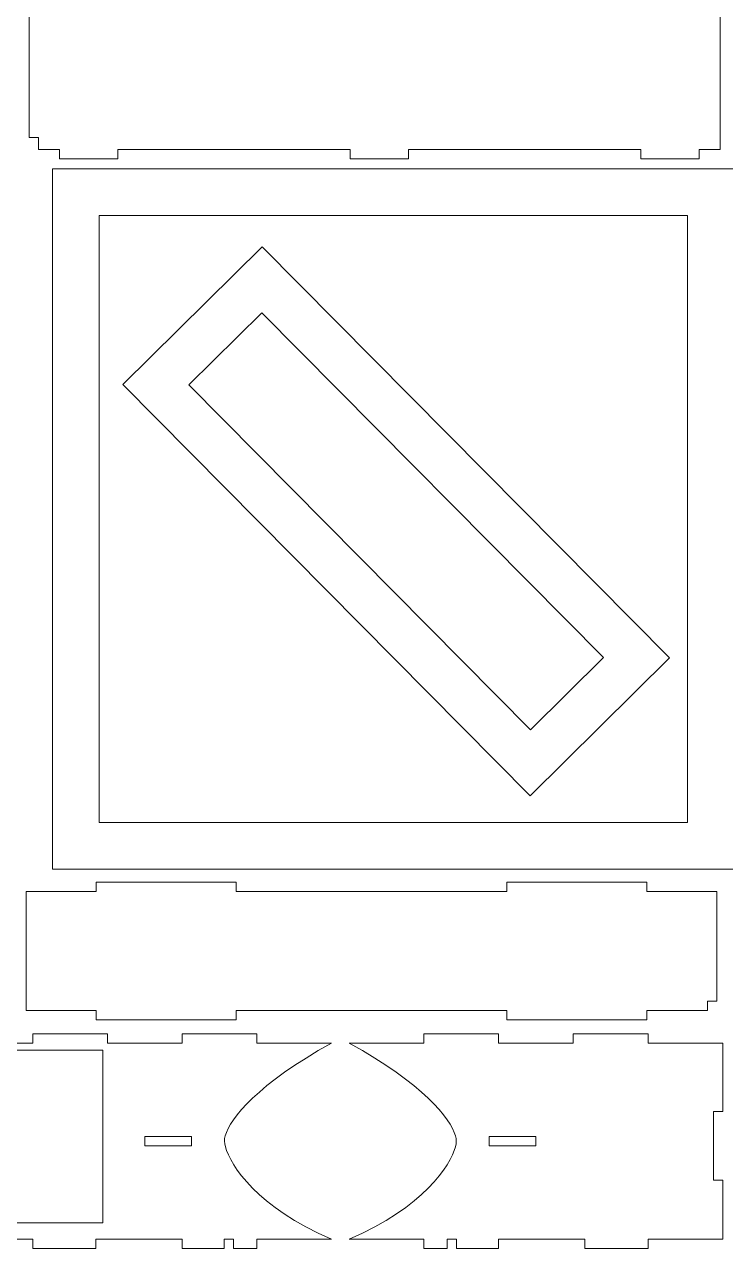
# Model space of a CAD drawing. Header units: millimetres. Extents: x -788 to 788, y -1290 to 1290.
# Drawn here: x 118 to 418, y 134 to 659 of the extents above; entities that cross this region are included whole.
import ezdxf

# ---------------------------------------------------------------- set-up
doc = ezdxf.new("R2010")
doc.units = ezdxf.units.MM
doc.header["$MEASUREMENT"] = 0
doc.layers.add('Camada 1', color=7, linetype='Continuous')

msp = doc.modelspace()

# ---------------------------------------------------------------- linework, layer by layer
at = {"layer": 'Camada 1', "color": 250, "lineweight": 20}
for points, knots in [([(415.5537, 605.0934), (415.5537, 605.0934), (415.5537, 767.0934), (415.5537, 767.0934), (415.5537, 767.0934), (415.5537, 767.0934), (406.5537, 767.0934), (406.5537, 767.0934), (406.5537, 767.0934), (406.5537, 767.0934), (406.5537, 771.0934), (406.5537, 771.0934), (406.5537, 771.0934), (406.5537, 771.0934), (381.5537, 771.0934), (381.5537, 771.0934), (381.5537, 771.0934), (381.5537, 771.0934), (381.5537, 767.0934), (381.5537, 767.0934), (381.5537, 767.0934), (381.5537, 767.0934), (282.0537, 767.0934), (282.0537, 767.0934), (282.0537, 767.0934), (282.0537, 767.0934), (282.0537, 771.0934), (282.0537, 771.0934), (282.0537, 771.0934), (282.0537, 771.0934), (257.0537, 771.0934), (257.0537, 771.0934), (257.0537, 771.0934), (257.0537, 771.0934), (257.0537, 767.0934), (257.0537, 767.0934), (257.0537, 767.0934), (257.0537, 767.0934), (157.5537, 767.0934), (157.5537, 767.0934), (157.5537, 767.0934), (157.5537, 767.0934), (157.5537, 771.0934), (157.5537, 771.0934), (157.5537, 771.0934), (157.5537, 771.0934), (132.5537, 771.0934), (132.5537, 771.0934), (132.5537, 771.0934), (132.5537, 771.0934), (132.5537, 767.0934), (132.5537, 767.0934), (132.5537, 767.0934), (132.5537, 767.0934), (123.5537, 767.0934), (123.5537, 767.0934), (123.5537, 767.0934), (123.5537, 767.0934), (123.5537, 762.0934), (123.5537, 762.0934), (123.5537, 762.0934), (123.5537, 762.0934), (119.5537, 762.0934), (119.5537, 762.0934), (119.5537, 762.0934), (119.5537, 762.0934), (119.5537, 610.0934), (119.5537, 610.0934), (119.5537, 610.0934), (119.5537, 610.0934), (123.5537, 610.0934), (123.5537, 610.0934), (123.5537, 610.0934), (123.5537, 610.0934), (123.5537, 605.0934), (123.5537, 605.0934), (123.5537, 605.0934), (123.5537, 605.0934), (132.5537, 605.0934), (132.5537, 605.0934), (132.5537, 605.0934), (132.5537, 605.0934), (132.5537, 601.0934), (132.5537, 601.0934), (132.5537, 601.0934), (132.5537, 601.0934), (157.5537, 601.0934), (157.5537, 601.0934), (157.5537, 601.0934), (157.5537, 601.0934), (157.5537, 605.0934), (157.5537, 605.0934), (157.5537, 605.0934), (157.5537, 605.0934), (257.0537, 605.0934), (257.0537, 605.0934), (257.0537, 605.0934), (257.0537, 605.0934), (257.0537, 601.0934), (257.0537, 601.0934), (257.0537, 601.0934), (257.0537, 601.0934), (282.0537, 601.0934), (282.0537, 601.0934), (282.0537, 601.0934), (282.0537, 601.0934), (282.0537, 605.0934), (282.0537, 605.0934), (282.0537, 605.0934), (282.0537, 605.0934), (381.5537, 605.0934), (381.5537, 605.0934), (381.5537, 605.0934), (381.5537, 605.0934), (381.5537, 601.0934), (381.5537, 601.0934), (381.5537, 601.0934), (381.5537, 601.0934), (406.5537, 601.0934), (406.5537, 601.0934), (406.5537, 601.0934), (406.5537, 601.0934), (406.5537, 605.0934), (406.5537, 605.0934), (406.5537, 605.0934), (406.5537, 605.0934), (415.5537, 605.0934), (415.5537, 605.0934)], [0, 0, 0, 0, 0.03030303, 0.03030303, 0.03030303, 0.03030303, 0.06060606, 0.06060606, 0.06060606, 0.06060606, 0.09090909, 0.09090909, 0.09090909, 0.09090909, 0.12121212, 0.12121212, 0.12121212, 0.12121212, 0.15151515, 0.15151515, 0.15151515, 0.15151515, 0.18181818, 0.18181818, 0.18181818, 0.18181818, 0.21212121, 0.21212121, 0.21212121, 0.21212121, 0.24242424, 0.24242424, 0.24242424, 0.24242424, 0.27272727, 0.27272727, 0.27272727, 0.27272727, 0.3030303, 0.3030303, 0.3030303, 0.3030303, 0.33333333, 0.33333333, 0.33333333, 0.33333333, 0.36363636, 0.36363636, 0.36363636, 0.36363636, 0.39393939, 0.39393939, 0.39393939, 0.39393939, 0.42424242, 0.42424242, 0.42424242, 0.42424242, 0.45454545, 0.45454545, 0.45454545, 0.45454545, 0.48484848, 0.48484848, 0.48484848, 0.48484848, 0.51515152, 0.51515152, 0.51515152, 0.51515152, 0.54545455, 0.54545455, 0.54545455, 0.54545455, 0.57575758, 0.57575758, 0.57575758, 0.57575758, 0.60606061, 0.60606061, 0.60606061, 0.60606061, 0.63636364, 0.63636364, 0.63636364, 0.63636364, 0.66666667, 0.66666667, 0.66666667, 0.66666667, 0.6969697, 0.6969697, 0.6969697, 0.6969697, 0.72727273, 0.72727273, 0.72727273, 0.72727273, 0.75757576, 0.75757576, 0.75757576, 0.75757576, 0.78787879, 0.78787879, 0.78787879, 0.78787879, 0.81818182, 0.81818182, 0.81818182, 0.81818182, 0.84848485, 0.84848485, 0.84848485, 0.84848485, 0.87878788, 0.87878788, 0.87878788, 0.87878788, 0.90909091, 0.90909091, 0.90909091, 0.90909091, 0.93939394, 0.93939394, 0.93939394, 0.93939394, 1, 1, 1, 1]), ([(129.5537, 596.6712), (129.5537, 596.6712), (129.5537, 296.6712), (129.5537, 296.6712), (129.5537, 296.6712), (129.5537, 296.6712), (421.5537, 296.6712), (421.5537, 296.6712), (421.5537, 296.6712), (421.5537, 296.6712), (421.5537, 596.6712), (421.5537, 596.6712), (421.5537, 596.6712), (421.5537, 596.6712), (129.5537, 596.6712), (129.5537, 596.6712)], [0, 0, 0, 0, 0.2, 0.2, 0.2, 0.2, 0.4, 0.4, 0.4, 0.4, 0.6, 0.6, 0.6, 0.6, 1, 1, 1, 1]), ([(149.5537, 316.6712), (149.5537, 316.6712), (149.5537, 576.6712), (149.5537, 576.6712), (149.5537, 576.6712), (149.5537, 576.6712), (401.5537, 576.6712), (401.5537, 576.6712), (401.5537, 576.6712), (401.5537, 576.6712), (401.5537, 316.6712), (401.5537, 316.6712), (401.5537, 316.6712), (401.5537, 316.6712), (149.5537, 316.6712), (149.5537, 316.6712)], [0, 0, 0, 0, 0.2, 0.2, 0.2, 0.2, 0.4, 0.4, 0.4, 0.4, 0.6, 0.6, 0.6, 0.6, 1, 1, 1, 1]), ([(393.8607, 387.1387), (393.8607, 387.1387), (219.3702, 563.3689), (219.3702, 563.3689), (219.3702, 563.3689), (219.3702, 563.3689), (159.6793, 504.2673), (159.6793, 504.2673), (159.6793, 504.2673), (159.6793, 504.2673), (334.1698, 328.0371), (334.1698, 328.0371), (334.1698, 328.0371), (334.1698, 328.0371), (393.8607, 387.1387), (393.8607, 387.1387)], [0, 0, 0, 0, 0.2, 0.2, 0.2, 0.2, 0.4, 0.4, 0.4, 0.4, 0.6, 0.6, 0.6, 0.6, 1, 1, 1, 1]), ([(219.2299, 535.085), (219.2299, 535.085), (365.5768, 387.279), (365.5768, 387.279), (365.5768, 387.279), (365.5768, 387.279), (334.3101, 356.321), (334.3101, 356.321), (334.3101, 356.321), (334.3101, 356.321), (187.9632, 504.127), (187.9632, 504.127), (187.9632, 504.127), (187.9632, 504.127), (219.2299, 535.085), (219.2299, 535.085)], [0, 0, 0, 0, 0.2, 0.2, 0.2, 0.2, 0.4, 0.4, 0.4, 0.4, 0.6, 0.6, 0.6, 0.6, 1, 1, 1, 1]), ([(384.2249, 291.1078), (384.2249, 291.1078), (324.2249, 291.1078), (324.2249, 291.1078), (324.2249, 291.1078), (324.2249, 291.1078), (324.2249, 287.1078), (324.2249, 287.1078), (324.2249, 287.1078), (324.2249, 287.1078), (208.2249, 287.1078), (208.2249, 287.1078), (208.2249, 287.1078), (208.2249, 287.1078), (208.2249, 291.1078), (208.2249, 291.1078), (208.2249, 291.1078), (208.2249, 291.1078), (148.2249, 291.1078), (148.2249, 291.1078), (148.2249, 291.1078), (148.2249, 291.1078), (148.2249, 287.1078), (148.2249, 287.1078), (148.2249, 287.1078), (148.2249, 287.1078), (118.2249, 287.1078), (118.2249, 287.1078), (118.2249, 287.1078), (118.2249, 287.1078), (118.2249, 236.1078), (118.2249, 236.1078), (118.2249, 236.1078), (118.2249, 236.1078), (148.2249, 236.1078), (148.2249, 236.1078), (148.2249, 236.1078), (148.2249, 236.1078), (148.2249, 232.1078), (148.2249, 232.1078), (148.2249, 232.1078), (148.2249, 232.1078), (208.2249, 232.1078), (208.2249, 232.1078), (208.2249, 232.1078), (208.2249, 232.1078), (208.2249, 236.1078), (208.2249, 236.1078), (208.2249, 236.1078), (208.2249, 236.1078), (324.2249, 236.1078), (324.2249, 236.1078), (324.2249, 236.1078), (324.2249, 236.1078), (324.2249, 232.1078), (324.2249, 232.1078), (324.2249, 232.1078), (324.2249, 232.1078), (384.2249, 232.1078), (384.2249, 232.1078), (384.2249, 232.1078), (384.2249, 232.1078), (384.2249, 236.1078), (384.2249, 236.1078), (384.2249, 236.1078), (384.2249, 236.1078), (410.2249, 236.1078), (410.2249, 236.1078), (410.2249, 236.1078), (410.2249, 236.1078), (410.2249, 240.1078), (410.2249, 240.1078), (410.2249, 240.1078), (410.2249, 240.1078), (414.2249, 240.1078), (414.2249, 240.1078), (414.2249, 240.1078), (414.2249, 240.1078), (414.2249, 287.1078), (414.2249, 287.1078), (414.2249, 287.1078), (414.2249, 287.1078), (384.2249, 287.1078), (384.2249, 287.1078), (384.2249, 287.1078), (384.2249, 287.1078), (384.2249, 291.1078), (384.2249, 291.1078)], [0, 0, 0, 0, 0.04347826, 0.04347826, 0.04347826, 0.04347826, 0.08695652, 0.08695652, 0.08695652, 0.08695652, 0.13043478, 0.13043478, 0.13043478, 0.13043478, 0.17391304, 0.17391304, 0.17391304, 0.17391304, 0.2173913, 0.2173913, 0.2173913, 0.2173913, 0.26086957, 0.26086957, 0.26086957, 0.26086957, 0.30434783, 0.30434783, 0.30434783, 0.30434783, 0.34782609, 0.34782609, 0.34782609, 0.34782609, 0.39130435, 0.39130435, 0.39130435, 0.39130435, 0.43478261, 0.43478261, 0.43478261, 0.43478261, 0.47826087, 0.47826087, 0.47826087, 0.47826087, 0.52173913, 0.52173913, 0.52173913, 0.52173913, 0.56521739, 0.56521739, 0.56521739, 0.56521739, 0.60869565, 0.60869565, 0.60869565, 0.60869565, 0.65217391, 0.65217391, 0.65217391, 0.65217391, 0.69565217, 0.69565217, 0.69565217, 0.69565217, 0.73913043, 0.73913043, 0.73913043, 0.73913043, 0.7826087, 0.7826087, 0.7826087, 0.7826087, 0.82608696, 0.82608696, 0.82608696, 0.82608696, 0.86956522, 0.86956522, 0.86956522, 0.86956522, 0.91304348, 0.91304348, 0.91304348, 0.91304348, 1, 1, 1, 1]), ([(148.056, 134.0934), (148.056, 134.0934), (121.056, 134.0934), (121.056, 134.0934), (121.056, 134.0934), (121.056, 134.0934), (121.056, 138.0934), (121.056, 138.0934), (121.056, 138.0934), (121.056, 138.0934), (89.056, 138.0934), (89.056, 138.0934), (89.056, 138.0934), (89.056, 138.0934), (89.056, 163.4267), (89.056, 163.4267), (89.056, 163.4267), (89.056, 163.4267), (93.056, 163.4267), (93.056, 163.4267), (93.056, 163.4267), (93.056, 163.4267), (93.056, 192.7601), (93.056, 192.7601), (93.056, 192.7601), (93.056, 192.7601), (89.056, 192.7601), (89.056, 192.7601), (89.056, 192.7601), (89.056, 192.7601), (89.056, 222.0934), (89.056, 222.0934), (89.056, 222.0934), (89.056, 222.0934), (121.056, 222.0934), (121.056, 222.0934), (121.056, 222.0934), (121.056, 222.0934), (121.056, 226.0934), (121.056, 226.0934), (121.056, 226.0934), (121.056, 226.0934), (153.056, 226.0934), (153.056, 226.0934), (153.056, 226.0934), (153.056, 226.0934), (153.056, 222.0934), (153.056, 222.0934), (153.056, 222.0934), (153.056, 222.0934), (185.056, 222.0934), (185.056, 222.0934), (185.056, 222.0934), (185.056, 222.0934), (185.056, 226.0934), (185.056, 226.0934), (185.056, 226.0934), (185.056, 226.0934), (217.056, 226.0934), (217.056, 226.0934), (217.056, 226.0934), (217.056, 226.0934), (217.056, 222.0934), (217.056, 222.0934), (217.056, 222.0934), (217.056, 222.0934), (249.056, 222.0934), (249.056, 222.0934), (249.056, 222.0934), (217.6155, 204.8073), (205.6179, 189.776), (203.5405, 182.3783), (203.5405, 182.3783), (203.0702, 180.7037), (203.1083, 179.4203), (203.5888, 177.6681), (203.5888, 177.6681), (205.7906, 169.6391), (217.2825, 151.7673), (249.056, 138.0934), (249.056, 138.0934), (249.056, 138.0934), (217.056, 138.0934), (217.056, 138.0934), (217.056, 138.0934), (217.056, 138.0934), (217.056, 134.0934), (217.056, 134.0934), (217.056, 134.0934), (217.056, 134.0934), (207.056, 134.0934), (207.056, 134.0934), (207.056, 134.0934), (207.056, 134.0934), (207.056, 138.0934), (207.056, 138.0934), (207.056, 138.0934), (207.056, 138.0934), (203.056, 138.0934), (203.056, 138.0934), (203.056, 138.0934), (203.056, 138.0934), (203.056, 134.0934), (203.056, 134.0934), (203.056, 134.0934), (203.056, 134.0934), (185.056, 134.0934), (185.056, 134.0934), (185.056, 134.0934), (185.056, 134.0934), (185.056, 138.0934), (185.056, 138.0934), (185.056, 138.0934), (185.056, 138.0934), (148.056, 138.0934), (148.056, 138.0934), (148.056, 138.0934), (148.056, 138.0934), (148.056, 134.0934), (148.056, 134.0934)], [0, 0, 0, 0, 0.03225806, 0.03225806, 0.03225806, 0.03225806, 0.06451613, 0.06451613, 0.06451613, 0.06451613, 0.09677419, 0.09677419, 0.09677419, 0.09677419, 0.12903226, 0.12903226, 0.12903226, 0.12903226, 0.16129032, 0.16129032, 0.16129032, 0.16129032, 0.19354839, 0.19354839, 0.19354839, 0.19354839, 0.22580645, 0.22580645, 0.22580645, 0.22580645, 0.25806452, 0.25806452, 0.25806452, 0.25806452, 0.29032258, 0.29032258, 0.29032258, 0.29032258, 0.32258065, 0.32258065, 0.32258065, 0.32258065, 0.35483871, 0.35483871, 0.35483871, 0.35483871, 0.38709677, 0.38709677, 0.38709677, 0.38709677, 0.41935484, 0.41935484, 0.41935484, 0.41935484, 0.4516129, 0.4516129, 0.4516129, 0.4516129, 0.48387097, 0.48387097, 0.48387097, 0.48387097, 0.51612903, 0.51612903, 0.51612903, 0.51612903, 0.5483871, 0.5483871, 0.5483871, 0.5483871, 0.58064516, 0.58064516, 0.58064516, 0.58064516, 0.61290323, 0.61290323, 0.61290323, 0.61290323, 0.64516129, 0.64516129, 0.64516129, 0.64516129, 0.67741935, 0.67741935, 0.67741935, 0.67741935, 0.70967742, 0.70967742, 0.70967742, 0.70967742, 0.74193548, 0.74193548, 0.74193548, 0.74193548, 0.77419355, 0.77419355, 0.77419355, 0.77419355, 0.80645161, 0.80645161, 0.80645161, 0.80645161, 0.83870968, 0.83870968, 0.83870968, 0.83870968, 0.87096774, 0.87096774, 0.87096774, 0.87096774, 0.90322581, 0.90322581, 0.90322581, 0.90322581, 0.93548387, 0.93548387, 0.93548387, 0.93548387, 1, 1, 1, 1]), ([(357.676, 134.0934), (357.676, 134.0934), (384.676, 134.0934), (384.676, 134.0934), (384.676, 134.0934), (384.676, 134.0934), (384.676, 138.0934), (384.676, 138.0934), (384.676, 138.0934), (384.676, 138.0934), (416.676, 138.0934), (416.676, 138.0934), (416.676, 138.0934), (416.676, 138.0934), (416.676, 163.4267), (416.676, 163.4267), (416.676, 163.4267), (416.676, 163.4267), (412.676, 163.4267), (412.676, 163.4267), (412.676, 163.4267), (412.676, 163.4267), (412.676, 192.7601), (412.676, 192.7601), (412.676, 192.7601), (412.676, 192.7601), (416.676, 192.7601), (416.676, 192.7601), (416.676, 192.7601), (416.676, 192.7601), (416.676, 222.0934), (416.676, 222.0934), (416.676, 222.0934), (416.676, 222.0934), (384.676, 222.0934), (384.676, 222.0934), (384.676, 222.0934), (384.676, 222.0934), (384.676, 226.0934), (384.676, 226.0934), (384.676, 226.0934), (384.676, 226.0934), (352.676, 226.0934), (352.676, 226.0934), (352.676, 226.0934), (352.676, 226.0934), (352.676, 222.0934), (352.676, 222.0934), (352.676, 222.0934), (352.676, 222.0934), (320.676, 222.0934), (320.676, 222.0934), (320.676, 222.0934), (320.676, 222.0934), (320.676, 226.0934), (320.676, 226.0934), (320.676, 226.0934), (320.676, 226.0934), (288.676, 226.0934), (288.676, 226.0934), (288.676, 226.0934), (288.676, 226.0934), (288.676, 222.0934), (288.676, 222.0934), (288.676, 222.0934), (288.676, 222.0934), (256.676, 222.0934), (256.676, 222.0934), (256.676, 222.0934), (288.1165, 204.8073), (300.1141, 189.776), (302.1915, 182.3783), (302.1915, 182.3783), (302.6618, 180.7037), (302.6237, 179.4203), (302.1432, 177.6681), (302.1432, 177.6681), (299.9414, 169.6391), (288.4495, 151.7673), (256.676, 138.0934), (256.676, 138.0934), (256.676, 138.0934), (288.676, 138.0934), (288.676, 138.0934), (288.676, 138.0934), (288.676, 138.0934), (288.676, 134.0934), (288.676, 134.0934), (288.676, 134.0934), (288.676, 134.0934), (298.676, 134.0934), (298.676, 134.0934), (298.676, 134.0934), (298.676, 134.0934), (298.676, 138.0934), (298.676, 138.0934), (298.676, 138.0934), (298.676, 138.0934), (302.676, 138.0934), (302.676, 138.0934), (302.676, 138.0934), (302.676, 138.0934), (302.676, 134.0934), (302.676, 134.0934), (302.676, 134.0934), (302.676, 134.0934), (320.676, 134.0934), (320.676, 134.0934), (320.676, 134.0934), (320.676, 134.0934), (320.676, 138.0934), (320.676, 138.0934), (320.676, 138.0934), (320.676, 138.0934), (357.676, 138.0934), (357.676, 138.0934), (357.676, 138.0934), (357.676, 138.0934), (357.676, 134.0934), (357.676, 134.0934)], [0, 0, 0, 0, 0.03225806, 0.03225806, 0.03225806, 0.03225806, 0.06451613, 0.06451613, 0.06451613, 0.06451613, 0.09677419, 0.09677419, 0.09677419, 0.09677419, 0.12903226, 0.12903226, 0.12903226, 0.12903226, 0.16129032, 0.16129032, 0.16129032, 0.16129032, 0.19354839, 0.19354839, 0.19354839, 0.19354839, 0.22580645, 0.22580645, 0.22580645, 0.22580645, 0.25806452, 0.25806452, 0.25806452, 0.25806452, 0.29032258, 0.29032258, 0.29032258, 0.29032258, 0.32258065, 0.32258065, 0.32258065, 0.32258065, 0.35483871, 0.35483871, 0.35483871, 0.35483871, 0.38709677, 0.38709677, 0.38709677, 0.38709677, 0.41935484, 0.41935484, 0.41935484, 0.41935484, 0.4516129, 0.4516129, 0.4516129, 0.4516129, 0.48387097, 0.48387097, 0.48387097, 0.48387097, 0.51612903, 0.51612903, 0.51612903, 0.51612903, 0.5483871, 0.5483871, 0.5483871, 0.5483871, 0.58064516, 0.58064516, 0.58064516, 0.58064516, 0.61290323, 0.61290323, 0.61290323, 0.61290323, 0.64516129, 0.64516129, 0.64516129, 0.64516129, 0.67741935, 0.67741935, 0.67741935, 0.67741935, 0.70967742, 0.70967742, 0.70967742, 0.70967742, 0.74193548, 0.74193548, 0.74193548, 0.74193548, 0.77419355, 0.77419355, 0.77419355, 0.77419355, 0.80645161, 0.80645161, 0.80645161, 0.80645161, 0.83870968, 0.83870968, 0.83870968, 0.83870968, 0.87096774, 0.87096774, 0.87096774, 0.87096774, 0.90322581, 0.90322581, 0.90322581, 0.90322581, 0.93548387, 0.93548387, 0.93548387, 0.93548387, 1, 1, 1, 1]), ([(151.056, 145.0934), (151.056, 145.0934), (151.056, 219.0934), (151.056, 219.0934), (151.056, 219.0934), (151.056, 219.0934), (101.056, 219.0934), (101.056, 219.0934), (101.056, 219.0934), (101.056, 219.0934), (101.056, 145.0934), (101.056, 145.0934), (101.056, 145.0934), (101.056, 145.0934), (151.056, 145.0934), (151.056, 145.0934)], [0, 0, 0, 0, 0.2, 0.2, 0.2, 0.2, 0.4, 0.4, 0.4, 0.4, 0.6, 0.6, 0.6, 0.6, 1, 1, 1, 1]), ([(189.1395, 182.0934), (189.1395, 182.0934), (169.1395, 182.0934), (169.1395, 182.0934), (169.1395, 182.0934), (169.1395, 182.0934), (169.1395, 178.0934), (169.1395, 178.0934), (169.1395, 178.0934), (169.1395, 178.0934), (189.1395, 178.0934), (189.1395, 178.0934), (189.1395, 178.0934), (189.1395, 178.0934), (189.1395, 182.0934), (189.1395, 182.0934)], [0, 0, 0, 0, 0.2, 0.2, 0.2, 0.2, 0.4, 0.4, 0.4, 0.4, 0.6, 0.6, 0.6, 0.6, 1, 1, 1, 1]), ([(316.5925, 182.0934), (316.5925, 182.0934), (336.5925, 182.0934), (336.5925, 182.0934), (336.5925, 182.0934), (336.5925, 182.0934), (336.5925, 178.0934), (336.5925, 178.0934), (336.5925, 178.0934), (336.5925, 178.0934), (316.5925, 178.0934), (316.5925, 178.0934), (316.5925, 178.0934), (316.5925, 178.0934), (316.5925, 182.0934), (316.5925, 182.0934)], [0, 0, 0, 0, 0.2, 0.2, 0.2, 0.2, 0.4, 0.4, 0.4, 0.4, 0.6, 0.6, 0.6, 0.6, 1, 1, 1, 1])]:
    msp.add_open_spline(points, degree=3, knots=knots, dxfattribs=at)

doc.saveas('drawing.dxf')
